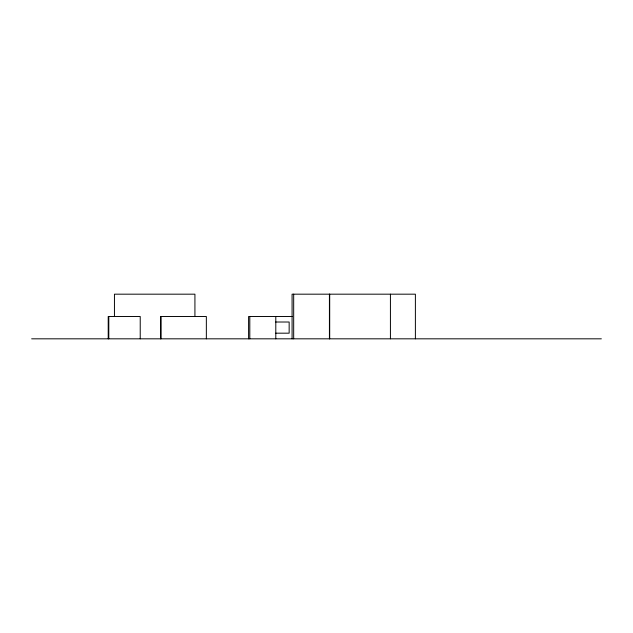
<?xml version="1.0" encoding="UTF-8"?>
<svg xmlns="http://www.w3.org/2000/svg" width="633" height="633" viewBox="0 0 633 633"><rect width="100%" height="100%" fill="white"/><g stroke="black" fill="none" stroke-linecap="round" stroke-linejoin="round"><path stroke-width="0.95" d="M292.399 316.5L248.595 316.5L248.595 338.821M275.751 322.015L289.154 322.015L289.154 333.18L275.751 333.18M31.65 338.821L601.35 338.821M415.39 338.821L415.39 294.179L292.082 294.179L292.082 338.821M390.426 294.179L390.426 338.821M329.698 294.179L329.698 338.821M329.421 294.179L329.421 338.821M293.68 294.179L293.68 338.821M275.798 316.5L275.798 338.821M249.806 316.5L249.806 338.821M206.35 338.821L206.35 316.5L160.727 316.5L160.727 338.821M194.924 316.5L194.924 294.179L114.446 294.179L114.446 316.5M160.924 316.5L160.924 338.821M140.225 338.821L140.225 316.5L108.219 316.5L108.219 338.821M108.797 316.5L108.797 338.821"/></g></svg>
